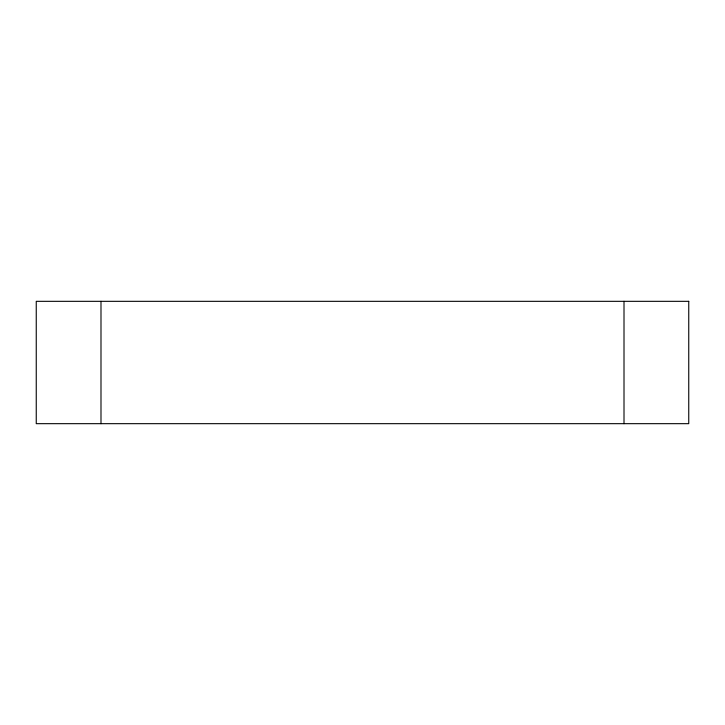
<?xml version="1.0" encoding="UTF-8"?>
<svg xmlns="http://www.w3.org/2000/svg" width="725" height="725" viewBox="0 0 725 725"><rect width="100%" height="100%" fill="white"/><g stroke="black" fill="none" stroke-linecap="round" stroke-linejoin="round"><path stroke-width="1.09" d="M624.007 301.328L624.007 423.672M100.992 301.328L100.992 423.672M688.75 301.328L36.25 301.328L36.25 423.672L688.75 423.672L688.75 301.328"/></g></svg>
